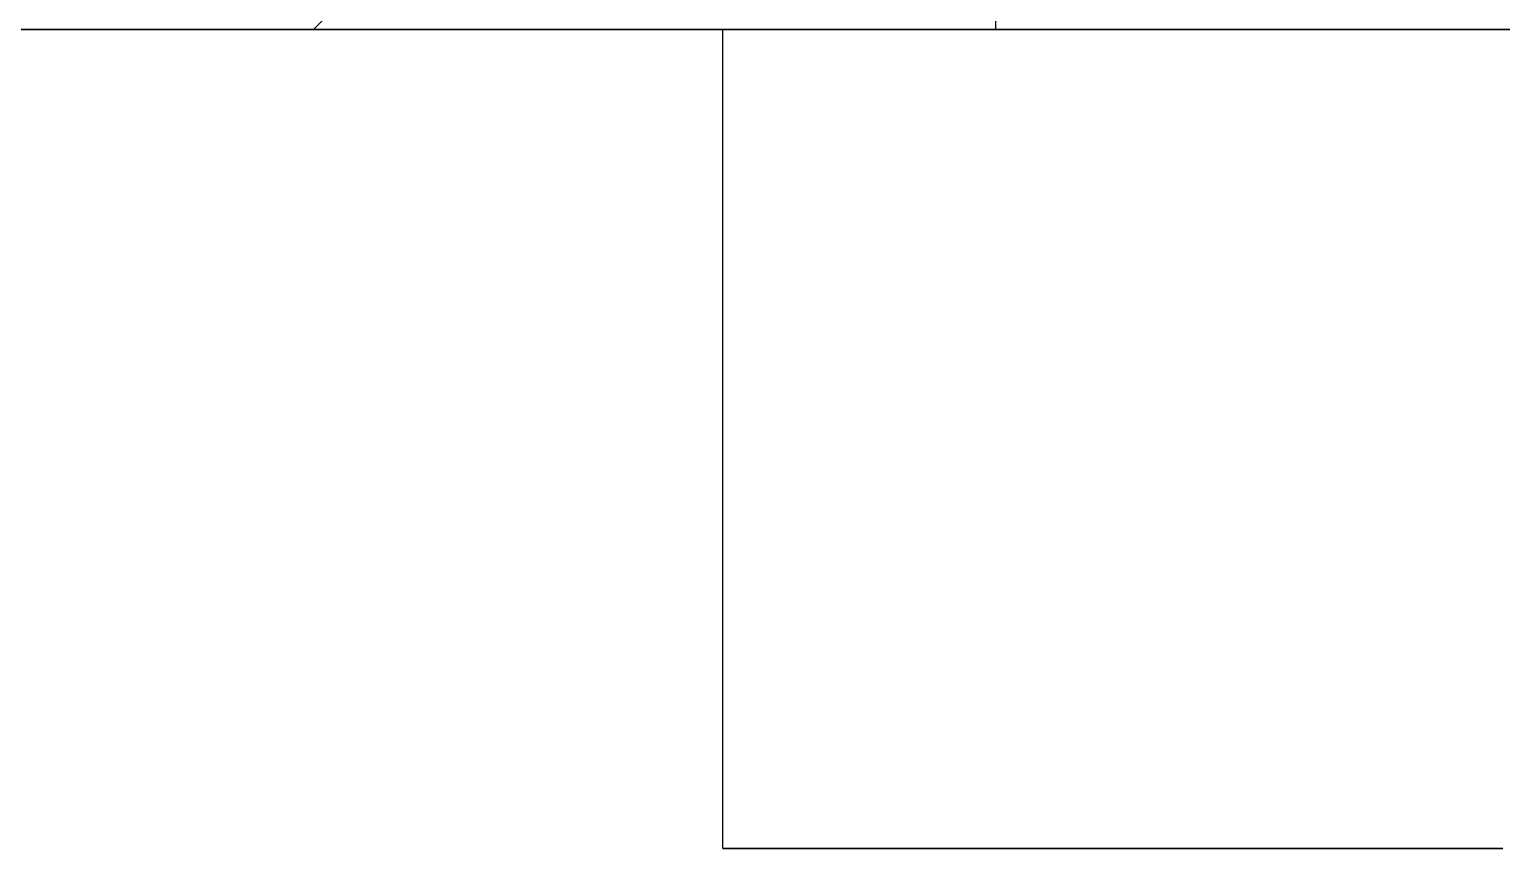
# Model space of a CAD drawing. Header units: millimetres. Extents: x -9 to 243, y -53 to 196.
# Drawn here: x 156.842 to 157.92, y -20.8 to -20.2 of the extents above; entities that cross this region are included whole.
import ezdxf

# ---------------------------------------------------------------- set-up
doc = ezdxf.new("R2010")
doc.units = ezdxf.units.MM
doc.linetypes.add('DASHED', pattern=[1.524, 1.27, -0.254])
doc.layers.add('HIDDEN', color=8, linetype='DASHED')
doc.layers.add('VISIBLE', color=7, linetype='CONTINUOUS')

msp = doc.modelspace()

# ---------------------------------------------------------------- linework, layer by layer
at = {"layer": 'HIDDEN'}
for points in [[(157.55, -20.2), (157.55, 32.4)], [(157.35, -19.9), (157.05, -20.2)], [(94.75, -20.2), (200.25, -20.2)], [(152.39464, -20.2), (152.975, -20.2), (153.55536, -20.2), (154.13571, -20.2), (154.71607, -20.2), (155.29643, -20.2), (155.87679, -20.2), (156.45714, -20.2), (157.0375, -20.2), (157.61786, -20.2), (158.19821, -20.2), (158.77857, -20.2), (159.35893, -20.2), (159.93929, -20.2), (160.51964, -20.2), (161.1, -20.2), (161.68036, -20.2), (162.26071, -20.2), (162.84107, -20.2), (163.42143, -20.2), (164.00179, -20.2), (164.58214, -20.2), (165.1625, -20.2)], [(165.1625, -20.2), (164.58214, -20.2), (164.00179, -20.2), (163.42143, -20.2), (162.84107, -20.2), (162.26071, -20.2), (161.68036, -20.2), (161.1, -20.2), (160.51964, -20.2), (159.93929, -20.2), (159.35893, -20.2), (158.77857, -20.2), (158.19821, -20.2), (157.61786, -20.2), (157.0375, -20.2), (156.45714, -20.2), (155.87679, -20.2), (155.29643, -20.2), (154.71607, -20.2), (154.13571, -20.2), (153.55536, -20.2), (152.975, -20.2), (152.39464, -20.2)], [(159.81032, -20.2), (159.63571, -20.2), (159.46111, -20.2), (159.28651, -20.2), (159.1119, -20.2), (158.9373, -20.2), (158.7627, -20.2), (158.5881, -20.2), (158.41349, -20.2), (158.23889, -20.2), (158.06429, -20.2), (157.88968, -20.2), (157.71508, -20.2), (157.54048, -20.2), (157.36587, -20.2), (157.19127, -20.2), (157.01667, -20.2), (156.84206, -20.2), (156.66746, -20.2)], [(156.75476, -20.2), (156.84206, -20.2), (156.92937, -20.2), (157.01667, -20.2), (157.10397, -20.2), (157.19127, -20.2), (157.27857, -20.2), (157.36587, -20.2), (157.45317, -20.2), (157.54048, -20.2), (157.62778, -20.2), (157.71508, -20.2), (157.80238, -20.2), (157.88968, -20.2), (157.97698, -20.2)], [(158.01667, -20.2), (157.90556, -20.2), (157.79444, -20.2), (157.68333, -20.2), (157.57222, -20.2), (157.46111, -20.2), (157.35, -20.2), (157.23889, -20.2), (157.12778, -20.2), (157.01667, -20.2), (156.90556, -20.2), (156.79444, -20.2)], [(156.79444, -20.2), (156.85, -20.2), (156.90556, -20.2), (156.96111, -20.2), (157.01667, -20.2), (157.07222, -20.2), (157.12778, -20.2), (157.18333, -20.2), (157.23889, -20.2), (157.29444, -20.2), (157.35, -20.2), (157.40556, -20.2), (157.46111, -20.2), (157.51667, -20.2), (157.57222, -20.2), (157.62778, -20.2), (157.68333, -20.2), (157.73889, -20.2), (157.79444, -20.2), (157.85, -20.2), (157.90556, -20.2), (157.96111, -20.2)], [(159.91508, -20.2), (159.72143, -20.2), (159.52778, -20.2), (159.33413, -20.2), (159.14048, -20.2), (158.94683, -20.2), (158.75317, -20.2), (158.55952, -20.2), (158.36587, -20.2), (158.17222, -20.2), (157.97857, -20.2), (157.78492, -20.2), (157.59127, -20.2), (157.39762, -20.2), (157.20397, -20.2), (157.01032, -20.2), (156.81667, -20.2)], [(156.81667, -20.2), (156.91349, -20.2), (157.01032, -20.2), (157.10714, -20.2), (157.20397, -20.2), (157.30079, -20.2), (157.39762, -20.2), (157.49444, -20.2), (157.59127, -20.2), (157.6881, -20.2), (157.78492, -20.2), (157.88175, -20.2), (157.97857, -20.2), (158.0754, -20.2), (158.17222, -20.2), (158.26905, -20.2), (158.36587, -20.2), (158.4627, -20.2), (158.55952, -20.2), (158.65635, -20.2), (158.75317, -20.2), (158.85, -20.2)], [(157.9373, -20.2), (157.85794, -20.2), (157.77857, -20.2), (157.69921, -20.2), (157.61984, -20.2), (157.54048, -20.2), (157.46111, -20.2), (157.38175, -20.2), (157.30238, -20.2), (157.22302, -20.2), (157.14365, -20.2), (157.06429, -20.2), (156.98492, -20.2), (156.90556, -20.2), (156.82619, -20.2)], [(156.82619, -20.2), (156.86587, -20.2), (156.90556, -20.2), (156.94524, -20.2), (156.98492, -20.2), (157.0246, -20.2), (157.06429, -20.2), (157.10397, -20.2), (157.14365, -20.2), (157.18333, -20.2), (157.22302, -20.2), (157.2627, -20.2), (157.30238, -20.2), (157.34206, -20.2), (157.38175, -20.2), (157.42143, -20.2), (157.46111, -20.2), (157.50079, -20.2), (157.54048, -20.2), (157.58016, -20.2), (157.61984, -20.2), (157.65952, -20.2), (157.69921, -20.2), (157.73889, -20.2), (157.77857, -20.2), (157.81825, -20.2), (157.85794, -20.2), (157.89762, -20.2), (157.9373, -20.2)], [(157.96429, -20.2), (157.90714, -20.2), (157.85, -20.2), (157.79286, -20.2), (157.73571, -20.2), (157.67857, -20.2), (157.62143, -20.2), (157.56429, -20.2), (157.50714, -20.2), (157.45, -20.2), (157.39286, -20.2), (157.33571, -20.2), (157.27857, -20.2), (157.22143, -20.2), (157.16429, -20.2), (157.10714, -20.2), (157.05, -20.2)], [(157.05, -20.2), (157.07857, -20.2), (157.10714, -20.2), (157.13571, -20.2), (157.16429, -20.2), (157.19286, -20.2), (157.22143, -20.2), (157.25, -20.2), (157.27857, -20.2), (157.30714, -20.2), (157.33571, -20.2), (157.36429, -20.2), (157.39286, -20.2), (157.42143, -20.2), (157.45, -20.2), (157.47857, -20.2), (157.50714, -20.2), (157.53571, -20.2), (157.56429, -20.2), (157.59286, -20.2), (157.62143, -20.2), (157.65, -20.2), (157.67857, -20.2), (157.70714, -20.2), (157.73571, -20.2), (157.76429, -20.2), (157.79286, -20.2), (157.82143, -20.2), (157.85, -20.2), (157.87857, -20.2), (157.90714, -20.2), (157.93571, -20.2)], [(157.92143, -20.2), (157.87381, -20.2), (157.82619, -20.2), (157.77857, -20.2), (157.73095, -20.2), (157.68333, -20.2), (157.63571, -20.2), (157.5881, -20.2), (157.54048, -20.2), (157.49286, -20.2), (157.44524, -20.2), (157.39762, -20.2), (157.35, -20.2)], [(157.35, -20.2), (157.37381, -20.2), (157.39762, -20.2), (157.42143, -20.2), (157.44524, -20.2), (157.46905, -20.2), (157.49286, -20.2), (157.51667, -20.2), (157.54048, -20.2), (157.56429, -20.2), (157.5881, -20.2), (157.6119, -20.2), (157.63571, -20.2), (157.65952, -20.2), (157.68333, -20.2), (157.70714, -20.2), (157.73095, -20.2), (157.75476, -20.2), (157.77857, -20.2), (157.80238, -20.2), (157.82619, -20.2), (157.85, -20.2), (157.87381, -20.2), (157.89762, -20.2), (157.92143, -20.2)], [(157.35, -20.8), (157.35, -20.2)], [(157.92143, -20.2), (157.88016, -20.2), (157.83889, -20.2), (157.79762, -20.2), (157.75635, -20.2), (157.71508, -20.2), (157.67381, -20.2), (157.63254, -20.2), (157.59127, -20.2), (157.55, -20.2)], [(157.55, -20.2), (157.57063, -20.2), (157.59127, -20.2), (157.6119, -20.2), (157.63254, -20.2), (157.65317, -20.2), (157.67381, -20.2), (157.69444, -20.2), (157.71508, -20.2), (157.73571, -20.2), (157.75635, -20.2), (157.77698, -20.2), (157.79762, -20.2), (157.81825, -20.2), (157.83889, -20.2), (157.85952, -20.2), (157.88016, -20.2), (157.90079, -20.2), (157.92143, -20.2)], [(157.92143, -20.8), (157.87381, -20.8), (157.82619, -20.8), (157.77857, -20.8), (157.73095, -20.8), (157.68333, -20.8), (157.63571, -20.8), (157.5881, -20.8), (157.54048, -20.8), (157.49286, -20.8), (157.44524, -20.8), (157.39762, -20.8), (157.35, -20.8)], [(157.35, -20.8), (157.37381, -20.8), (157.39762, -20.8), (157.42143, -20.8), (157.44524, -20.8), (157.46905, -20.8), (157.49286, -20.8), (157.51667, -20.8), (157.54048, -20.8), (157.56429, -20.8), (157.5881, -20.8), (157.6119, -20.8), (157.63571, -20.8), (157.65952, -20.8), (157.68333, -20.8), (157.70714, -20.8), (157.73095, -20.8), (157.75476, -20.8), (157.77857, -20.8), (157.80238, -20.8), (157.82619, -20.8), (157.85, -20.8), (157.87381, -20.8), (157.89762, -20.8), (157.92143, -20.8)]]:
    msp.add_lwpolyline(points, dxfattribs=at)
at = {"layer": 'VISIBLE'}
msp.add_lwpolyline([(200.25, -20.2), (94.75, -20.2)], dxfattribs=at)

doc.saveas('drawing.dxf')
